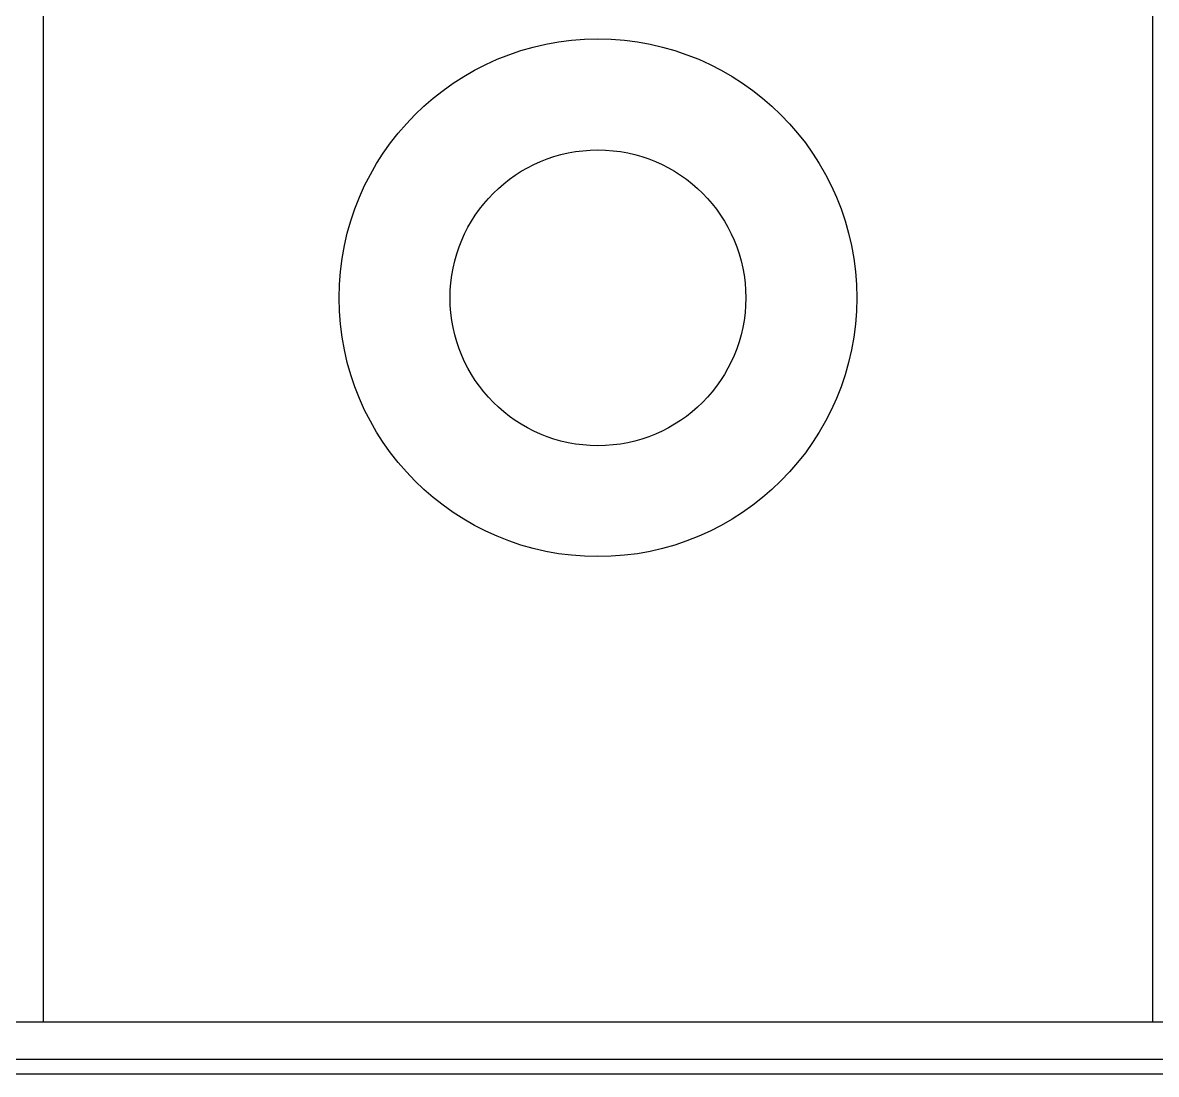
# Model space of a CAD drawing. Header units: millimetres. Extents: x 60229 to 91621, y 21923 to 36546.
# Drawn here: x 82353.45 to 82368.78, y 29851.73 to 29865.95 of the extents above; entities that cross this region are included whole.
import ezdxf

# ---------------------------------------------------------------- set-up
doc = ezdxf.new("R2010")
doc.units = ezdxf.units.MM
doc.layers.add('BLOCK', color=3, linetype='Continuous')

# ---------------------------------------------------------------- blocks, each defined once
blk = doc.blocks.new('104 BUS')
at = {"color": 2}
for p, q in [((-5.4, -9.797), (-24.6, -9.797)), ((-5.4, -10.301), (-24.6, -10.301)), ((58, -10.5), (-58, -10.5))]:
    blk.add_line(p, q, dxfattribs=at)
for radius in [3.5, 2]:
    blk.add_circle((-15, 0), radius, dxfattribs=at)
at = {"layer": 'BLOCK', "color": 250, "lineweight": 30}
blk.add_lwpolyline([(-22.5, 140.203), (-7.5, 140.203), (-7.5, -9.797), (-22.5, -9.797)], close=True, dxfattribs=at)

msp = doc.modelspace()

# ---------------------------------------------------------------- block references
at = {"linetype": 'Continuous'}
msp.add_blockref('104 BUS', (82376.229, 29862.233), dxfattribs=at)

doc.saveas('drawing.dxf')
